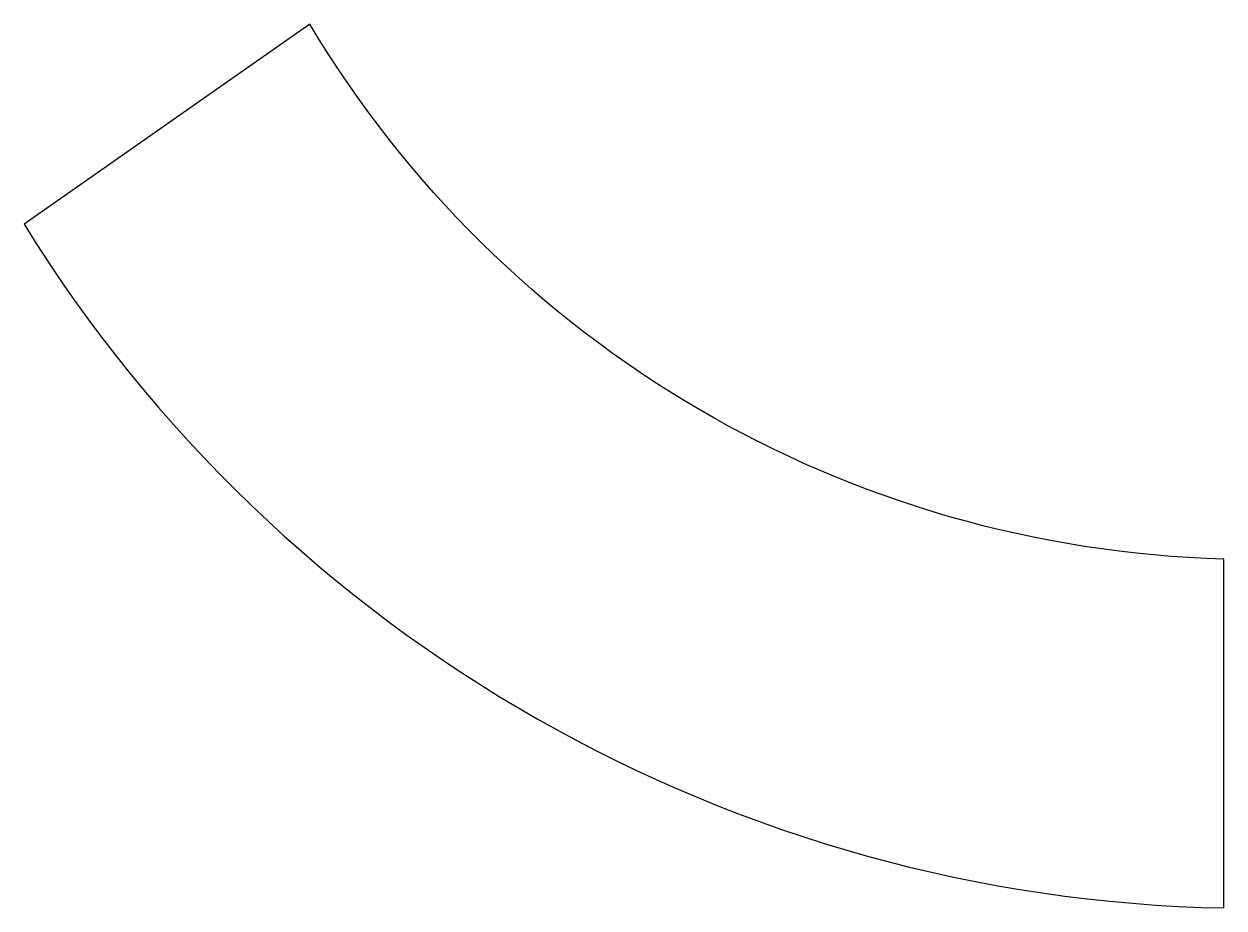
# Model space of a CAD drawing. Header units: millimetres. Extents: x -5 to 81, y 5 to 68.3.
import ezdxf

# ---------------------------------------------------------------- set-up
doc = ezdxf.new("R2010")
doc.units = ezdxf.units.MM
doc.layers.get('0').update_dxf_attribs({"linetype": 'CONTINUOUS'})

msp = doc.modelspace()

# ---------------------------------------------------------------- linework, layer by layer
msp.add_lwpolyline([(-5, 54, 0.25444), (81, 5), (81, 30, -0.256789), (15.479, 68.339)], format="xyb", close=True)

doc.saveas('drawing.dxf')
